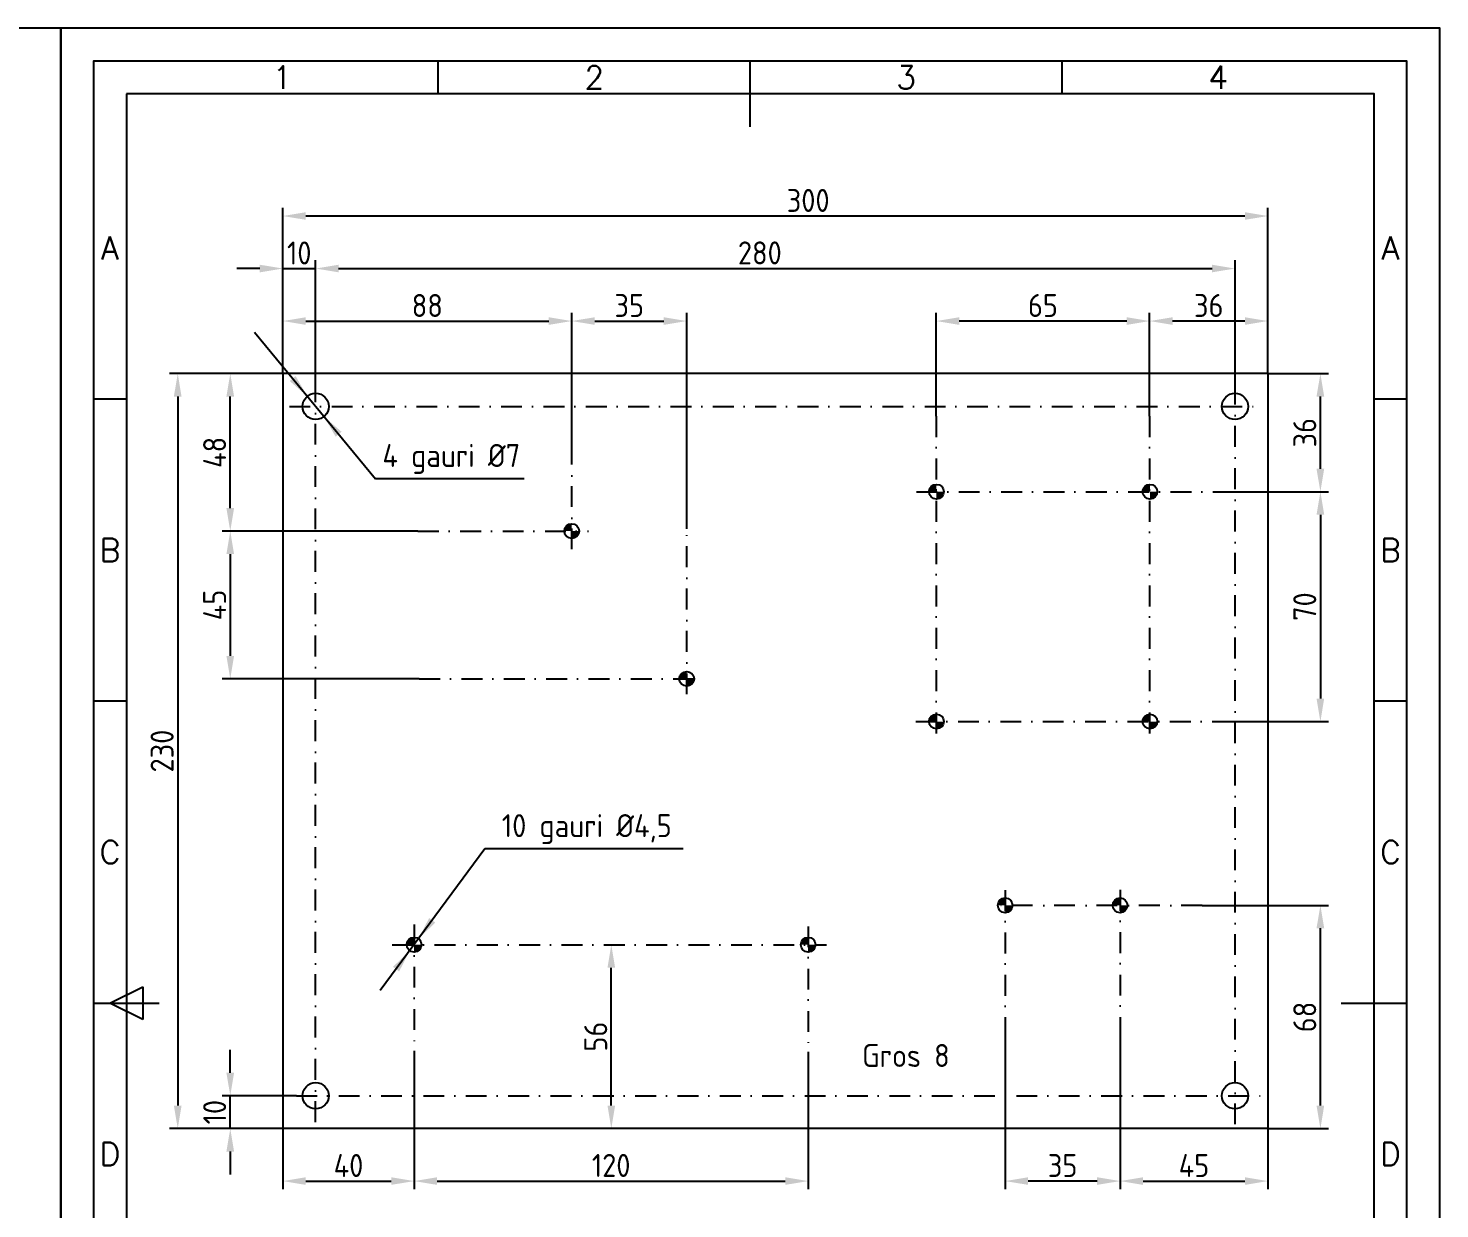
# Model space of a CAD drawing. Header units: millimetres. Extents: x 9 to 639, y 14 to 311.
# Drawn here: x 424.5 to 639.4, y 131.4 to 311.2 of the extents above; entities that cross this region are included whole.
import ezdxf
from ezdxf.enums import TextEntityAlignment as Align

# ---------------------------------------------------------------- set-up
doc = ezdxf.new("R2010")
doc.units = ezdxf.units.MM
doc.linetypes.add('DASHDOT2', pattern=[12.7, 6.35, -3.175, 0, -3.175])
doc.layers.add('AXE', color=1, linetype='DASHDOT2')
doc.layers.add('COTE', color=1, linetype='DASHDOT2')
doc.styles.add('ISO', font='SIMPLEX.shx')
doc.styles.add('ISOCPR', font='isocp.shx')
doc.dimstyles.new('ISO-25', dxfattribs={"dimtxt": 2.5, "dimasz": 2.5, "dimexe": 1.25, "dimexo": 0.625, "dimtad": 1, "dimtxsty": 'Standard', "dimcen": 2.5, "dimadec": 0, "dimazin": 0, "dimtfac": 1, "dimtmove": 0, "dimatfit": 3, "dimfxl": 1, "dimarcsym": 0})

# ---------------------------------------------------------------- blocks, each defined once
blk = doc.blocks.new('a3')
at = {"color": 240}
blk.add_lwpolyline([(0, 297), (-420, 297), (-420, 0), (0, 0)], close=True, dxfattribs=at)
blk = doc.blocks.new('*D11')
at = {"layer": 'COTE', "color": 1, "linetype": 'Continuous', "transparency": 16777216}
for p, q in [((483.26, 155.43), (483.26, 134.36)), ((543.26, 155.31), (543.26, 134.36)), ((486.76, 135.61), (539.76, 135.61))]:
    blk.add_line(p, q, dxfattribs=at)
for points in [[(486.76, 136.19), (486.76, 135.03), (483.26, 135.61)], [(539.76, 136.19), (539.76, 135.03), (543.26, 135.61)]]:
    blk.add_solid(points, dxfattribs=at)
at = {"layer": 'Defpoints', "color": 0, "linetype": 'Continuous', "transparency": 16777216}
for p in [(483.26, 155.43), (543.26, 155.31), (543.26, 135.61)]:
    blk.add_point(p, dxfattribs=at)
at = {"layer": 'COTE', "color": 1, "linetype": 'Continuous', "transparency": 16777216, "insert": (513.26, 137.99), "char_height": 3.5, "attachment_point": 5, "style": 'ISOCPR'}
blk.add_mtext('120', dxfattribs=at)
blk = doc.blocks.new('*D12')
at = {"layer": 'COTE', "color": 1, "linetype": 'Continuous', "transparency": 16777216}
for p, q in [((468.26, 256.84), (468.26, 275.86)), ((608.26, 257.04), (608.26, 275.86)), ((471.76, 274.61), (604.76, 274.61))]:
    blk.add_line(p, q, dxfattribs=at)
for points in [[(471.76, 275.19), (471.76, 274.03), (468.26, 274.61)], [(604.76, 275.19), (604.76, 274.03), (608.26, 274.61)]]:
    blk.add_solid(points, dxfattribs=at)
at = {"layer": 'Defpoints', "color": 0, "linetype": 'Continuous', "transparency": 16777216}
for p in [(608.26, 274.61), (468.26, 256.84), (608.26, 257.04)]:
    blk.add_point(p, dxfattribs=at)
at = {"layer": 'COTE', "color": 1, "linetype": 'Continuous', "transparency": 16777216, "insert": (535.9, 276.99), "char_height": 3.5, "attachment_point": 5, "style": 'ISOCPR'}
blk.add_mtext('280', dxfattribs=at)
blk = doc.blocks.new('*D13')
at = {"layer": 'COTE', "color": 1, "linetype": 'Continuous', "transparency": 16777216}
for p, q in [((463.26, 258.61), (463.26, 283.86)), ((613.26, 258.61), (613.26, 283.86)), ((609.76, 282.61), (466.76, 282.61))]:
    blk.add_line(p, q, dxfattribs=at)
for points in [[(466.76, 283.19), (466.76, 282.03), (463.26, 282.61)], [(609.76, 283.19), (609.76, 282.03), (613.26, 282.61)]]:
    blk.add_solid(points, dxfattribs=at)
at = {"layer": 'Defpoints', "color": 0, "linetype": 'Continuous', "transparency": 16777216}
for p in [(463.26, 282.61), (463.26, 258.61), (613.26, 258.61)]:
    blk.add_point(p, dxfattribs=at)
at = {"layer": 'COTE', "color": 1, "linetype": 'Continuous', "transparency": 16777216, "insert": (543.26, 284.98), "char_height": 3.5, "attachment_point": 5, "style": 'ISOCPR'}
blk.add_mtext('300', dxfattribs=at)
blk = doc.blocks.new('*D14')
at = {"layer": 'COTE', "color": 1, "linetype": 'Continuous', "transparency": 16777216}
for p, q in [((483.26, 155.43), (483.26, 134.36)), ((463.26, 143.61), (463.26, 134.36)), ((466.76, 135.61), (479.76, 135.61))]:
    blk.add_line(p, q, dxfattribs=at)
for points in [[(466.76, 136.19), (466.76, 135.03), (463.26, 135.61)], [(479.76, 136.19), (479.76, 135.03), (483.26, 135.61)]]:
    blk.add_solid(points, dxfattribs=at)
at = {"layer": 'Defpoints', "color": 0, "linetype": 'Continuous', "transparency": 16777216}
for p in [(483.26, 155.43), (463.26, 143.61), (483.26, 135.61)]:
    blk.add_point(p, dxfattribs=at)
at = {"layer": 'COTE', "color": 1, "linetype": 'Continuous', "transparency": 16777216, "insert": (473.26, 137.98), "char_height": 3.5, "attachment_point": 5, "style": 'ISOCPR'}
blk.add_mtext('40', dxfattribs=at)
blk = doc.blocks.new('*D15')
at = {"layer": 'COTE', "color": 1, "linetype": 'Continuous', "transparency": 16777216}
for p, q in [((455.26, 152.11), (455.26, 155.61)), ((465.33, 148.61), (454.01, 148.61)), ((455.26, 143.61), (455.26, 148.61)), ((463.26, 143.61), (454.01, 143.61)), ((455.26, 140.11), (455.26, 136.61))]:
    blk.add_line(p, q, dxfattribs=at)
for points in [[(454.67, 152.11), (455.84, 152.11), (455.26, 148.61)], [(454.67, 140.11), (455.84, 140.11), (455.26, 143.61)]]:
    blk.add_solid(points, dxfattribs=at)
at = {"layer": 'Defpoints', "color": 0, "linetype": 'Continuous', "transparency": 16777216}
for p in [(455.26, 148.61), (465.33, 148.61), (463.26, 143.61)]:
    blk.add_point(p, dxfattribs=at)
at = {"layer": 'COTE', "color": 1, "linetype": 'Continuous', "transparency": 16777216, "insert": (452.88, 146.11), "char_height": 3.5, "attachment_point": 5, "rotation": 90, "style": 'ISOCPR'}
blk.add_mtext('10', dxfattribs=at)
blk = doc.blocks.new('*D16')
at = {"layer": 'COTE', "color": 1, "linetype": 'Continuous', "transparency": 16777216}
for p, q in [((483.84, 234.61), (454.01, 234.61)), ((455.26, 231.11), (455.26, 215.61)), ((484.02, 212.11), (454.01, 212.11))]:
    blk.add_line(p, q, dxfattribs=at)
for points in [[(454.67, 231.11), (455.84, 231.11), (455.26, 234.61)], [(454.67, 215.61), (455.84, 215.61), (455.26, 212.11)]]:
    blk.add_solid(points, dxfattribs=at)
at = {"layer": 'Defpoints', "color": 0, "linetype": 'Continuous', "transparency": 16777216}
for p in [(483.84, 234.61), (455.26, 212.11), (484.02, 212.11)]:
    blk.add_point(p, dxfattribs=at)
at = {"layer": 'COTE', "color": 1, "linetype": 'Continuous', "transparency": 16777216, "insert": (452.88, 223.36), "char_height": 3.5, "attachment_point": 5, "rotation": 90, "style": 'ISOCPR'}
blk.add_mtext('45', dxfattribs=at)
blk = doc.blocks.new('*D17')
at = {"layer": 'COTE', "color": 1, "linetype": 'Continuous', "transparency": 16777216}
for p, q in [((463.26, 258.61), (446.01, 258.61)), ((447.26, 255.11), (447.26, 147.11)), ((463.26, 143.61), (446.01, 143.61))]:
    blk.add_line(p, q, dxfattribs=at)
for points in [[(446.67, 255.11), (447.84, 255.11), (447.26, 258.61)], [(446.67, 147.11), (447.84, 147.11), (447.26, 143.61)]]:
    blk.add_solid(points, dxfattribs=at)
at = {"layer": 'Defpoints', "color": 0, "linetype": 'Continuous', "transparency": 16777216}
for p in [(463.26, 258.61), (447.26, 143.61), (463.26, 143.61)]:
    blk.add_point(p, dxfattribs=at)
at = {"layer": 'COTE', "color": 1, "linetype": 'Continuous', "transparency": 16777216, "insert": (444.88, 201.11), "char_height": 3.5, "attachment_point": 5, "rotation": 90, "style": 'ISOCPR'}
blk.add_mtext('230', dxfattribs=at)
blk = doc.blocks.new('*D18')
at = {"layer": 'COTE', "color": 1, "linetype": 'Continuous', "transparency": 16777216}
for p, q in [((512.99, 171.61), (514.53, 171.61)), ((513.28, 147.11), (513.28, 168.11)), ((513.58, 143.61), (512.03, 143.61))]:
    blk.add_line(p, q, dxfattribs=at)
for points in [[(512.7, 168.11), (513.86, 168.11), (513.28, 171.61)], [(512.7, 147.11), (513.86, 147.11), (513.28, 143.61)]]:
    blk.add_solid(points, dxfattribs=at)
at = {"layer": 'Defpoints', "color": 0, "linetype": 'Continuous', "transparency": 16777216}
for p in [(512.99, 171.61), (513.28, 171.61), (513.58, 143.61)]:
    blk.add_point(p, dxfattribs=at)
at = {"layer": 'COTE', "color": 1, "linetype": 'Continuous', "transparency": 16777216, "insert": (510.91, 157.61), "char_height": 3.5, "attachment_point": 5, "rotation": 90, "style": 'ISOCPR'}
blk.add_mtext('56', dxfattribs=at)
blk = doc.blocks.new('*D19')
at = {"layer": 'COTE', "color": 1, "linetype": 'Continuous', "transparency": 16777216}
for p, q in [((463.26, 258.61), (454.01, 258.61)), ((455.26, 238.11), (455.26, 255.11)), ((483.84, 234.61), (454.01, 234.61))]:
    blk.add_line(p, q, dxfattribs=at)
for points in [[(454.67, 255.11), (455.84, 255.11), (455.26, 258.61)], [(454.67, 238.11), (455.84, 238.11), (455.26, 234.61)]]:
    blk.add_solid(points, dxfattribs=at)
at = {"layer": 'Defpoints', "color": 0, "linetype": 'Continuous', "transparency": 16777216}
for p in [(455.26, 258.61), (463.26, 258.61), (483.84, 234.61)]:
    blk.add_point(p, dxfattribs=at)
at = {"layer": 'COTE', "color": 1, "linetype": 'Continuous', "transparency": 16777216, "insert": (452.88, 246.61), "char_height": 3.5, "attachment_point": 5, "rotation": 90, "style": 'ISOCPR'}
blk.add_mtext('48', dxfattribs=at)
blk = doc.blocks.new('*D20')
at = {"layer": 'COTE', "color": 1, "linetype": 'Continuous', "transparency": 16777216}
for p, q in [((463.26, 258.61), (463.26, 267.86)), ((466.76, 266.61), (503.76, 266.61)), ((507.26, 245.06), (507.26, 267.86))]:
    blk.add_line(p, q, dxfattribs=at)
for points in [[(466.76, 267.19), (466.76, 266.03), (463.26, 266.61)], [(503.76, 267.19), (503.76, 266.03), (507.26, 266.61)]]:
    blk.add_solid(points, dxfattribs=at)
at = {"layer": 'Defpoints', "color": 0, "linetype": 'Continuous', "transparency": 16777216}
for p in [(507.26, 266.61), (463.26, 258.61), (507.26, 245.06)]:
    blk.add_point(p, dxfattribs=at)
at = {"layer": 'COTE', "color": 1, "linetype": 'Continuous', "transparency": 16777216, "insert": (485.26, 268.98), "char_height": 3.5, "attachment_point": 5, "style": 'ISOCPR'}
blk.add_mtext('88', dxfattribs=at)
blk = doc.blocks.new('*D21')
at = {"layer": 'COTE', "color": 1, "linetype": 'Continuous', "transparency": 16777216}
for p, q in [((463.26, 258.61), (463.26, 275.86)), ((468.26, 256.84), (468.26, 275.86)), ((459.76, 274.61), (456.26, 274.61)), ((463.26, 274.61), (468.26, 274.61)), ((471.76, 274.61), (475.26, 274.61))]:
    blk.add_line(p, q, dxfattribs=at)
for points in [[(459.76, 275.19), (459.76, 274.03), (463.26, 274.61)], [(471.76, 275.19), (471.76, 274.03), (468.26, 274.61)]]:
    blk.add_solid(points, dxfattribs=at)
at = {"layer": 'Defpoints', "color": 0, "linetype": 'Continuous', "transparency": 16777216}
for p in [(468.26, 274.61), (463.26, 258.61), (468.26, 256.84)]:
    blk.add_point(p, dxfattribs=at)
at = {"layer": 'COTE', "color": 1, "linetype": 'Continuous', "transparency": 16777216, "insert": (465.76, 276.98), "char_height": 3.5, "attachment_point": 5, "style": 'ISOCPR'}
blk.add_mtext('10', dxfattribs=at)
blk = doc.blocks.new('*D22')
at = {"layer": 'COTE', "color": 1, "linetype": 'Continuous', "transparency": 16777216}
for p, q in [((507.26, 245.06), (507.26, 267.86)), ((510.76, 266.61), (521.26, 266.61)), ((524.76, 234.95), (524.76, 267.86))]:
    blk.add_line(p, q, dxfattribs=at)
for points in [[(510.76, 267.19), (510.76, 266.03), (507.26, 266.61)], [(521.26, 267.19), (521.26, 266.03), (524.76, 266.61)]]:
    blk.add_solid(points, dxfattribs=at)
at = {"layer": 'Defpoints', "color": 0, "linetype": 'Continuous', "transparency": 16777216}
for p in [(524.76, 266.61), (507.26, 245.06), (524.76, 234.95)]:
    blk.add_point(p, dxfattribs=at)
at = {"layer": 'COTE', "color": 1, "linetype": 'Continuous', "transparency": 16777216, "insert": (516.01, 268.98), "char_height": 3.5, "attachment_point": 5, "style": 'ISOCPR'}
blk.add_mtext('35', dxfattribs=at)
blk = doc.blocks.new('*D23')
at = {"layer": 'COTE', "color": 1, "linetype": 'Continuous', "transparency": 16777216}
for p, q in [((573.26, 158.16), (573.26, 134.36)), ((590.76, 158.27), (590.76, 134.36)), ((587.26, 135.61), (576.76, 135.61))]:
    blk.add_line(p, q, dxfattribs=at)
for points in [[(576.76, 136.19), (576.76, 135.03), (573.26, 135.61)], [(587.26, 136.19), (587.26, 135.03), (590.76, 135.61)]]:
    blk.add_solid(points, dxfattribs=at)
at = {"layer": 'Defpoints', "color": 0, "linetype": 'Continuous', "transparency": 16777216}
for p in [(573.26, 158.16), (590.76, 158.27), (573.26, 135.61)]:
    blk.add_point(p, dxfattribs=at)
at = {"layer": 'COTE', "color": 1, "linetype": 'Continuous', "transparency": 16777216, "insert": (582.01, 137.98), "char_height": 3.5, "attachment_point": 5, "style": 'ISOCPR'}
blk.add_mtext('35', dxfattribs=at)
blk = doc.blocks.new('*D24')
at = {"layer": 'COTE', "color": 1, "linetype": 'Continuous', "transparency": 16777216}
for p, q in [((590.76, 158.27), (590.76, 134.36)), ((613.26, 143.61), (613.26, 134.36)), ((594.26, 135.61), (609.76, 135.61))]:
    blk.add_line(p, q, dxfattribs=at)
for points in [[(594.26, 136.19), (594.26, 135.03), (590.76, 135.61)], [(609.76, 136.19), (609.76, 135.03), (613.26, 135.61)]]:
    blk.add_solid(points, dxfattribs=at)
at = {"layer": 'Defpoints', "color": 0, "linetype": 'Continuous', "transparency": 16777216}
for p in [(590.76, 158.27), (613.26, 143.61), (613.26, 135.61)]:
    blk.add_point(p, dxfattribs=at)
at = {"layer": 'COTE', "color": 1, "linetype": 'Continuous', "transparency": 16777216, "insert": (602.01, 137.98), "char_height": 3.5, "attachment_point": 5, "style": 'ISOCPR'}
blk.add_mtext('45', dxfattribs=at)
blk = doc.blocks.new('*D25')
at = {"layer": 'COTE', "color": 1, "linetype": 'Continuous', "transparency": 16777216}
for p, q in [((606.8, 240.61), (622.51, 240.61)), ((621.26, 237.11), (621.26, 209.11)), ((606.7, 205.61), (622.51, 205.61))]:
    blk.add_line(p, q, dxfattribs=at)
for points in [[(620.67, 237.11), (621.84, 237.11), (621.26, 240.61)], [(620.67, 209.11), (621.84, 209.11), (621.26, 205.61)]]:
    blk.add_solid(points, dxfattribs=at)
at = {"layer": 'Defpoints', "color": 0, "linetype": 'Continuous', "transparency": 16777216}
for p in [(606.8, 240.61), (606.7, 205.61), (621.26, 205.61)]:
    blk.add_point(p, dxfattribs=at)
at = {"layer": 'COTE', "color": 1, "linetype": 'Continuous', "transparency": 16777216, "insert": (618.88, 223.11), "char_height": 3.5, "attachment_point": 5, "rotation": 90, "style": 'ISOCPR'}
blk.add_mtext('70', dxfattribs=at)
blk = doc.blocks.new('*D26')
at = {"layer": 'COTE', "color": 1, "linetype": 'Continuous', "transparency": 16777216}
for p, q in [((603.24, 177.61), (622.51, 177.61)), ((621.26, 147.11), (621.26, 174.11)), ((613.26, 143.61), (622.51, 143.61))]:
    blk.add_line(p, q, dxfattribs=at)
for points in [[(620.67, 174.11), (621.84, 174.11), (621.26, 177.61)], [(620.67, 147.11), (621.84, 147.11), (621.26, 143.61)]]:
    blk.add_solid(points, dxfattribs=at)
at = {"layer": 'Defpoints', "color": 0, "linetype": 'Continuous', "transparency": 16777216}
for p in [(603.24, 177.61), (621.26, 177.61), (613.26, 143.61)]:
    blk.add_point(p, dxfattribs=at)
at = {"layer": 'COTE', "color": 1, "linetype": 'Continuous', "transparency": 16777216, "insert": (618.88, 160.61), "char_height": 3.5, "attachment_point": 5, "rotation": 90, "style": 'ISOCPR'}
blk.add_mtext('68', dxfattribs=at)
blk = doc.blocks.new('*D27')
at = {"layer": 'COTE', "color": 1, "linetype": 'Continuous', "transparency": 16777216}
for p, q in [((562.76, 252.11), (562.76, 267.86)), ((591.76, 266.61), (566.26, 266.61)), ((595.26, 252.11), (595.26, 267.86))]:
    blk.add_line(p, q, dxfattribs=at)
for points in [[(566.26, 267.19), (566.26, 266.03), (562.76, 266.61)], [(591.76, 267.19), (591.76, 266.03), (595.26, 266.61)]]:
    blk.add_solid(points, dxfattribs=at)
at = {"layer": 'Defpoints', "color": 0, "linetype": 'Continuous', "transparency": 16777216}
for p in [(562.76, 266.61), (562.76, 252.11), (595.26, 252.11)]:
    blk.add_point(p, dxfattribs=at)
at = {"layer": 'COTE', "color": 1, "linetype": 'Continuous', "transparency": 16777216, "insert": (579.01, 268.98), "char_height": 3.5, "attachment_point": 5, "style": 'ISOCPR'}
blk.add_mtext('65', dxfattribs=at)
blk = doc.blocks.new('*D28')
at = {"layer": 'COTE', "color": 1, "linetype": 'Continuous', "transparency": 16777216}
for p, q in [((595.26, 252.11), (595.26, 267.86)), ((609.76, 266.61), (598.76, 266.61)), ((613.26, 258.61), (613.26, 267.86))]:
    blk.add_line(p, q, dxfattribs=at)
for points in [[(598.76, 267.19), (598.76, 266.03), (595.26, 266.61)], [(609.76, 267.19), (609.76, 266.03), (613.26, 266.61)]]:
    blk.add_solid(points, dxfattribs=at)
at = {"layer": 'Defpoints', "color": 0, "linetype": 'Continuous', "transparency": 16777216}
for p in [(595.26, 266.61), (613.26, 258.61), (595.26, 252.11)]:
    blk.add_point(p, dxfattribs=at)
at = {"layer": 'COTE', "color": 1, "linetype": 'Continuous', "transparency": 16777216, "insert": (604.26, 268.98), "char_height": 3.5, "attachment_point": 5, "style": 'ISOCPR'}
blk.add_mtext('36', dxfattribs=at)
blk = doc.blocks.new('*D29')
at = {"layer": 'COTE', "color": 1, "linetype": 'Continuous', "transparency": 16777216}
for p, q in [((613.26, 258.61), (622.51, 258.61)), ((621.26, 244.11), (621.26, 255.11)), ((606.8, 240.61), (622.51, 240.61))]:
    blk.add_line(p, q, dxfattribs=at)
for points in [[(620.67, 255.11), (621.84, 255.11), (621.26, 258.61)], [(620.67, 244.11), (621.84, 244.11), (621.26, 240.61)]]:
    blk.add_solid(points, dxfattribs=at)
at = {"layer": 'Defpoints', "color": 0, "linetype": 'Continuous', "transparency": 16777216}
for p in [(613.26, 258.61), (621.26, 258.61), (606.8, 240.61)]:
    blk.add_point(p, dxfattribs=at)
at = {"layer": 'COTE', "color": 1, "linetype": 'Continuous', "transparency": 16777216, "insert": (618.88, 249.61), "char_height": 3.5, "attachment_point": 5, "rotation": 90, "style": 'ISOCPR'}
blk.add_mtext('36', dxfattribs=at)

msp = doc.modelspace()

# ---------------------------------------------------------------- hatches: boundary and pattern name
at = {"layer": 'COTE', "linetype": 'Continuous'}
h = msp.add_hatch(color=6, dxfattribs=at)
h.paths.add_polyline_path([(562.7964, 241.735, 0.41421356), (561.6714, 240.61), (562.7964, 240.61)])
h.paths.add_polyline_path([(562.7964, 239.485, 0.41421356), (563.9214, 240.61), (562.7964, 240.61)])
h = msp.add_hatch(color=6, dxfattribs=at)
h.paths.add_polyline_path([(595.2964, 241.735, 0.41421356), (594.1714, 240.61), (595.2964, 240.61)])
h.paths.add_polyline_path([(595.2964, 239.485, 0.41421356), (596.4214, 240.61), (595.2964, 240.61)])
h = msp.add_hatch(color=6, dxfattribs=at)
h.paths.add_polyline_path([(507.2579, 235.735, 0.41421356), (506.1329, 234.61), (507.2579, 234.61)])
h.paths.add_polyline_path([(507.2579, 233.485, 0.41421356), (508.3829, 234.61), (507.2579, 234.61)])
h = msp.add_hatch(color=6, dxfattribs=at)
h.paths.add_polyline_path([(524.7579, 213.235, 0.41421356), (523.6329, 212.11), (524.7579, 212.11)])
h.paths.add_polyline_path([(524.7579, 210.985, 0.41421356), (525.8829, 212.11), (524.7579, 212.11)])
h = msp.add_hatch(color=6, dxfattribs=at)
h.paths.add_polyline_path([(562.7964, 206.735, 0.41421356), (561.6714, 205.61), (562.7964, 205.61)])
h.paths.add_polyline_path([(562.7964, 204.485, 0.41421356), (563.9214, 205.61), (562.7964, 205.61)])
h = msp.add_hatch(color=6, dxfattribs=at)
h.paths.add_polyline_path([(595.2964, 206.735, 0.41421356), (594.1714, 205.61), (595.2964, 205.61)])
h.paths.add_polyline_path([(595.2964, 204.485, 0.41421356), (596.4214, 205.61), (595.2964, 205.61)])
h = msp.add_hatch(color=6, dxfattribs=at)
h.paths.add_polyline_path([(573.2579, 178.735, 0.41421356), (572.1329, 177.61), (573.2579, 177.61)])
h.paths.add_polyline_path([(573.2579, 176.485, 0.41421356), (574.3829, 177.61), (573.2579, 177.61)])
h = msp.add_hatch(color=6, dxfattribs=at)
h.paths.add_polyline_path([(590.7579, 178.735, 0.41421356), (589.6329, 177.61), (590.7579, 177.61)])
h.paths.add_polyline_path([(590.7579, 176.485, 0.41421356), (591.8829, 177.61), (590.7579, 177.61)])
h = msp.add_hatch(color=6, dxfattribs=at)
h.paths.add_polyline_path([(483.2579, 172.735, 0.41421356), (482.1329, 171.61), (483.2579, 171.61)])
h.paths.add_polyline_path([(483.2579, 170.485, 0.41421356), (484.3829, 171.61), (483.2579, 171.61)])
h = msp.add_hatch(color=6, dxfattribs=at)
h.paths.add_polyline_path([(543.2579, 172.735, 0.41421356), (542.1329, 171.61), (543.2579, 171.61)])
h.paths.add_polyline_path([(543.2579, 170.485, 0.41421356), (544.3829, 171.61), (543.2579, 171.61)])

# ---------------------------------------------------------------- linework, layer by layer
at = {"color": 70}
for p, q in [((486.9378, 301.2145), (486.9378, 306.2145)), ((534.4378, 296.2145), (534.4378, 306.2145)), ((581.9378, 301.2145), (581.9378, 306.2145)), ((439.4378, 254.7145), (434.4378, 254.7145)), ((634.4378, 254.7145), (629.4378, 254.7145)), ((439.4378, 208.7145), (434.4378, 208.7145)), ((634.4378, 208.7145), (629.4378, 208.7145)), ((436.9378, 162.7145), (441.9378, 165.2145)), ((441.9378, 165.2145), (441.9378, 160.2145)), ((434.4378, 162.7145), (444.4378, 162.7145)), ((441.9378, 160.2145), (436.9378, 162.7145)), ((624.4378, 162.7145), (634.4378, 162.7145))]:
    msp.add_line(p, q, dxfattribs=at)
at = {"color": 1}
for p, q in [((458.9453, 264.8974), (477.3566, 242.5817)), ((500.0061, 242.5817), (477.3566, 242.5817)), ((494.0423, 186.2), (478.0888, 164.6169)), ((524.2312, 186.2), (494.0423, 186.2))]:
    msp.add_line(p, q, dxfattribs=at)
at = {"color": 7}
for p, q in [((613.2579, 258.61), (463.2579, 258.61)), ((463.2579, 258.61), (463.2579, 143.61)), ((613.2579, 258.61), (613.2579, 143.61)), ((613.2579, 143.61), (463.2579, 143.61))]:
    msp.add_line(p, q, dxfattribs=at)
at = {"color": 240}
for points in [[(639.4378, 14.2145), (639.4378, 311.2145), (429.4378, 311.2145), (429.4378, 14.2145)], [(634.4378, 19.2145), (634.4378, 306.2145), (434.4378, 306.2145), (434.4378, 19.2145)]]:
    msp.add_lwpolyline(points, close=True, dxfattribs=at)
at = {"color": 70}
msp.add_lwpolyline([(439.4378, 301.2145), (439.4378, 24.2145), (629.4378, 24.2145), (629.4378, 301.2145)], close=True, dxfattribs=at)
at = {"color": 7}
for centre in [(468.2579, 253.61), (608.2579, 253.61), (468.2579, 148.61), (608.2579, 148.61)]:
    msp.add_circle(centre, 2, dxfattribs=at)
at = {"color": 1}
for points in [[(465.2076, 258.2237), (464.3077, 257.4812), (466.9851, 255.1527)], [(472.208, 249.7387), (471.3081, 248.9962), (469.5307, 252.0672)], [(485.5379, 175.676), (486.4761, 174.9825), (483.9266, 172.5146)], [(480.0396, 168.2374), (480.9778, 167.544), (482.5892, 170.7053)]]:
    msp.add_solid(points, dxfattribs=at)
at = {"layer": 'AXE', "color": 1, "linetype": 'DASHDOT2', "ltscale": 0.5}
for p, q in [((468.2579, 144.5857), (468.2579, 256.8387)), ((608.2579, 144.258), (608.2579, 257.0398)), ((464.2558, 253.61), (612.1084, 253.61)), ((562.7579, 252.1127), (562.7579, 202.491)), ((595.2579, 252.1127), (595.2579, 202.491)), ((507.2579, 231.8423), (507.2579, 245.0589)), ((559.7468, 240.61), (606.7993, 240.61)), ((483.8412, 234.61), (509.7839, 234.61)), ((524.7579, 209.7741), (524.7579, 234.9534)), ((484.0212, 212.11), (527.1232, 212.11)), ((559.6332, 205.61), (606.6989, 205.61)), ((573.2579, 179.9029), (573.2579, 158.1645)), ((590.7579, 179.9496), (590.7579, 158.2658)), ((603.2355, 177.61), (571.0391, 177.61)), ((483.2579, 174.7032), (483.2579, 155.4274)), ((543.2579, 174.4098), (543.2579, 155.3086)), ((479.9103, 171.61), (546.0605, 171.61)), ((465.327, 148.61), (612.1979, 148.61))]:
    msp.add_line(p, q, dxfattribs=at)
at = {"layer": 'COTE', "color": 1, "linetype": 'Continuous'}
for p, q in [((613.2579, 258.61), (613.2579, 267.86)), ((463.2579, 143.61), (454.0079, 143.61))]:
    msp.add_line(p, q, dxfattribs=at)
at = {"layer": 'COTE', "color": 2, "linetype": 'Continuous'}
for centre in [(562.7964, 240.61), (595.2964, 240.61), (507.2579, 234.61), (524.7579, 212.11), (562.7964, 205.61), (595.2964, 205.61), (573.2579, 177.61), (590.7579, 177.61), (483.2579, 171.61), (543.2579, 171.61)]:
    msp.add_circle(centre, 1.125, dxfattribs=at)

# ---------------------------------------------------------------- block references
msp.add_blockref('a3', (429.4378, 14.2145))

# ---------------------------------------------------------------- texts
at = {"color": 50, "style": 'ISO'}
for s, p in [('1', (463.1878, 303.7145)), ('2', (510.6878, 303.7145)), ('3', (558.1878, 303.7145)), ('4', (605.6878, 303.7145)), ('A', (436.9378, 277.7145)), ('A', (631.9378, 277.7145)), ('B', (436.9378, 231.7145)), ('B', (631.9378, 231.7145)), ('C', (436.9378, 185.7145)), ('C', (631.9378, 185.7145)), ('D', (436.9378, 139.7145)), ('D', (631.9378, 139.7145))]:
    msp.add_text(s, height=3.5, dxfattribs=at).set_placement(p, align=Align.MIDDLE)
at = {"color": 2, "style": 'ISOCPR'}
msp.add_text('Gros 8', height=3.5, dxfattribs=at).set_placement((551.4797, 152.9877))
at = {"color": 1, "char_height": 3.5, "attachment_point": 5, "style": 'ISOCPR'}
for s, insert in [('4 gauri %%c7', (488.921, 245.6014)), ('10 gauri %%c4,5', (509.5447, 189.2198))]:
    msp.add_mtext(s, dxfattribs=dict(at, insert=insert))

# ---------------------------------------------------------------- dimensions: what is measured, and where the dimension line sits
at = {"layer": 'COTE', "color": 1, "linetype": 'Continuous'}
for base, p1, p2, picture, middle in [((463.2579, 282.61), (613.2579, 258.61), (463.2579, 258.61), '*D13', (543.257, 282.61)), ((608.2579, 274.61), (468.2579, 256.8387), (608.2579, 257.0398), '*D12', (535.9037, 274.61))]:
    dim = msp.add_linear_dim(base=base, p1=p1, p2=p2, dimstyle='ISO-25', override={"dimtxt": 3.5, "dimasz": 3.5, "dimexo": 0, "dimlfac": 2, "dimtxsty": 'ISOCPR', "dimcen": 3.5, "dimclrd": 1, "dimclre": 1, "dimclrt": 1, "dimlwd": -1, "dimlwe": -1}, dxfattribs=at)
    dim.commit()
    dim.dimension.update_dxf_attribs({"geometry": picture, "text_midpoint": middle, "dimtype": 160})
for base, p1, p2, picture, middle in [((468.2579, 274.61), (463.2579, 258.61), (468.2579, 256.8387), '*D21', (465.7579, 276.985)), ((507.2579, 266.61), (463.2579, 258.61), (507.2579, 245.0589), '*D20', (485.2579, 268.985)), ((524.7579, 266.61), (507.2579, 245.0589), (524.7579, 234.9534), '*D22', (516.0079, 268.985)), ((562.7579, 266.61), (595.2579, 252.1127), (562.7579, 252.1127), '*D27', (579.0079, 268.985)), ((595.2579, 266.61), (613.2579, 258.61), (595.2579, 252.1127), '*D28', (604.2579, 268.985)), ((573.2579, 135.61), (590.7579, 158.2658), (573.2579, 158.1645), '*D23', (582.0079, 137.985)), ((613.2579, 135.61), (590.7579, 158.2658), (613.2579, 143.61), '*D24', (602.0079, 137.985)), ((483.2579, 135.61), (463.2579, 143.61), (483.2579, 155.4274), '*D14', (473.2579, 137.985)), ((543.2579, 135.61), (483.2579, 155.4274), (543.2579, 155.3086), '*D11', (513.2579, 137.9853))]:
    dim = msp.add_linear_dim(base=base, p1=p1, p2=p2, dimstyle='ISO-25', override={"dimtxt": 3.5, "dimasz": 3.5, "dimexo": 0, "dimlfac": 2, "dimtxsty": 'ISOCPR', "dimcen": 3.5, "dimclrd": 1, "dimclre": 1, "dimclrt": 1, "dimlwd": -1, "dimlwe": -1}, dxfattribs=at)
    dim.commit()
    dim.dimension.update_dxf_attribs({"geometry": picture, "text_midpoint": middle})
for base, p1, p2, picture, middle in [((447.2579, 143.61), (463.2579, 258.61), (463.2579, 143.61), '*D17', (444.8825, 201.11)), ((455.2579, 258.61), (483.8412, 234.61), (463.2579, 258.61), '*D19', (452.8829, 246.61)), ((621.2579, 258.61), (606.7993, 240.61), (613.2579, 258.61), '*D29', (618.8829, 249.61)), ((621.2579, 205.61), (606.7993, 240.61), (606.6989, 205.61), '*D25', (618.8829, 223.11)), ((455.2579, 212.11), (483.8412, 234.61), (484.0212, 212.11), '*D16', (452.8829, 223.36)), ((621.2579, 177.61), (613.2579, 143.61), (603.2355, 177.61), '*D26', (618.8829, 160.61)), ((513.2815, 171.61), (513.58, 143.61), (512.9854, 171.61), '*D18', (510.9065, 157.61)), ((455.2579, 148.61), (463.2579, 143.61), (465.327, 148.61), '*D15', (452.8829, 146.11))]:
    dim = msp.add_linear_dim(base=base, p1=p1, p2=p2, angle=90, dimstyle='ISO-25', override={"dimtxt": 3.5, "dimasz": 3.5, "dimexo": 0, "dimlfac": 2, "dimtxsty": 'ISOCPR', "dimcen": 3.5, "dimclrd": 1, "dimclre": 1, "dimclrt": 1, "dimlwd": -1, "dimlwe": -1}, dxfattribs=at)
    dim.commit()
    dim.dimension.update_dxf_attribs({"geometry": picture, "text_midpoint": middle})

doc.saveas('drawing.dxf')
